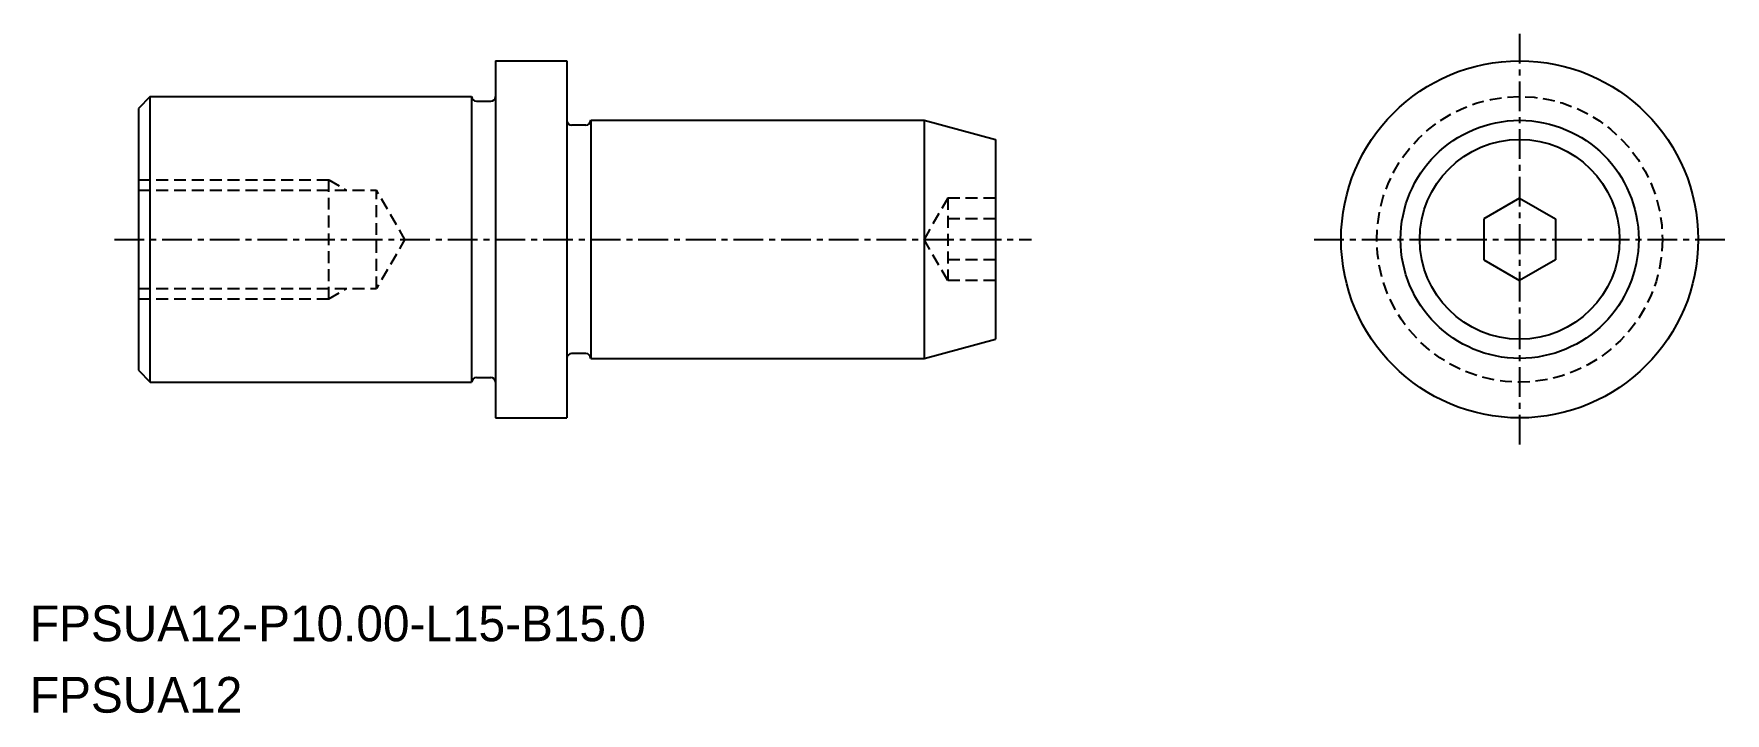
# Model space of a CAD drawing. Extents: x -1581 to -1509.9, y -598.6 to -570.1.
import ezdxf

# ---------------------------------------------------------------- set-up
doc = ezdxf.new("R2010")
doc.units = 0
doc.linetypes.add('CENTER', pattern=[2, 1.25, -0.25, 0.25, -0.25])
doc.linetypes.add('DASHED', pattern=[0.75, 0.5, -0.25])
doc.layers.get('0').update_dxf_attribs({"linetype": 'CONTINUOUS'})
doc.layers.add('CENTER', color=1, linetype='CENTER')

msp = doc.modelspace()

# ---------------------------------------------------------------- linework, layer by layer
at = {"color": 7, "linetype": 'CONTINUOUS'}
for p, q in [((-1561.597, -571.198), (-1558.597, -571.198)), ((-1561.597, -571.198), (-1561.597, -586.198)), ((-1576.097, -572.698), (-1576.597, -573.198)), ((-1576.597, -573.198), (-1576.597, -584.198)), ((-1576.097, -584.698), (-1576.097, -572.698)), ((-1576.097, -572.698), (-1562.597, -572.698)), ((-1562.597, -572.698), (-1562.597, -584.698)), ((-1562.397, -572.898), (-1561.797, -572.898)), ((-1557.797, -573.898), (-1558.397, -573.898)), ((-1557.597, -573.698), (-1557.597, -583.698)), ((-1557.597, -573.698), (-1543.597, -573.698)), ((-1543.597, -573.698), (-1540.597, -574.501)), ((-1540.597, -574.501), (-1540.597, -582.894)), ((-1543.597, -583.698), (-1540.597, -582.894)), ((-1557.797, -583.498), (-1558.397, -583.498)), ((-1557.597, -583.698), (-1543.597, -583.698)), ((-1576.597, -584.198), (-1576.097, -584.698)), ((-1562.397, -584.498), (-1561.797, -584.498)), ((-1576.097, -584.698), (-1562.597, -584.698)), ((-1561.597, -586.198), (-1558.597, -586.198))]:
    msp.add_line(p, q, dxfattribs=at)
at = {"linetype": 'CONTINUOUS'}
for p, q in [((-1558.597, -571.198), (-1558.597, -586.198)), ((-1543.597, -573.698), (-1543.597, -583.698)), ((-1518.578, -576.965), (-1520.078, -577.832)), ((-1518.578, -576.965), (-1517.078, -577.832)), ((-1520.078, -579.564), (-1518.578, -580.43)), ((-1517.078, -579.564), (-1518.578, -580.43))]:
    msp.add_line(p, q, dxfattribs=at)
at = {"color": 3, "linetype": 'DASHED'}
for p, q in [((-1576.597, -576.198), (-1568.597, -576.198)), ((-1576.597, -576.631), (-1566.597, -576.631)), ((-1568.597, -581.198), (-1568.597, -576.198)), ((-1568.597, -576.198), (-1567.848, -576.631)), ((-1566.597, -580.765), (-1566.597, -576.631)), ((-1565.385, -578.731), (-1566.597, -576.631)), ((-1542.597, -576.965), (-1543.597, -578.698)), ((-1542.597, -576.965), (-1542.597, -580.43)), ((-1540.597, -576.965), (-1542.597, -576.965)), ((-1540.597, -577.832), (-1542.597, -577.832)), ((-1565.385, -578.665), (-1566.597, -580.765)), ((-1542.597, -580.43), (-1543.597, -578.698)), ((-1540.597, -579.564), (-1542.597, -579.564)), ((-1576.597, -580.765), (-1566.597, -580.765)), ((-1568.597, -581.198), (-1567.848, -580.765)), ((-1540.597, -580.43), (-1542.597, -580.43)), ((-1576.597, -581.198), (-1568.597, -581.198))]:
    msp.add_line(p, q, dxfattribs=at)
for p, q in [((-1520.078, -577.832), (-1520.078, -579.564)), ((-1517.078, -577.832), (-1517.078, -579.564))]:
    msp.add_line(p, q)
at = {"linetype": 'CONTINUOUS'}
for radius in [7.5, 5, 4.196]:
    msp.add_circle((-1518.578, -578.698), radius, dxfattribs=at)
at = {"color": 3, "linetype": 'DASHED'}
msp.add_circle((-1518.578, -578.698), 6, dxfattribs=at)
at = {"color": 7, "linetype": 'CONTINUOUS'}
for centre, start, end in [((-1562.397, -572.698), 180, 270), ((-1561.797, -572.698), 270, 0), ((-1558.397, -573.698), 180, 270), ((-1557.797, -573.698), 270, 0), ((-1558.397, -583.698), 90, 180), ((-1557.797, -583.698), 0, 90), ((-1562.397, -584.698), 90, 180), ((-1561.797, -584.698), 0, 90)]:
    msp.add_arc(centre, 0.2, start, end, dxfattribs=at)
msp.add_point((-1576.597, -578.698), dxfattribs=at)
at = {"layer": 'CENTER', "color": 1, "linetype": 'CENTER'}
for p, q in [((-1518.578, -570.065), (-1518.578, -587.33)), ((-1577.597, -578.698), (-1539.078, -578.698)), ((-1527.21, -578.698), (-1509.945, -578.698))]:
    msp.add_line(p, q, dxfattribs=at)

# ---------------------------------------------------------------- texts
for s, p in [('FPSUA12-P10.00-L15-B15.0', (-1581.152, -595.58)), ('FPSUA12', (-1581.152, -598.58))]:
    msp.add_text(s, height=1.5).set_placement(p)

doc.saveas('drawing.dxf')
